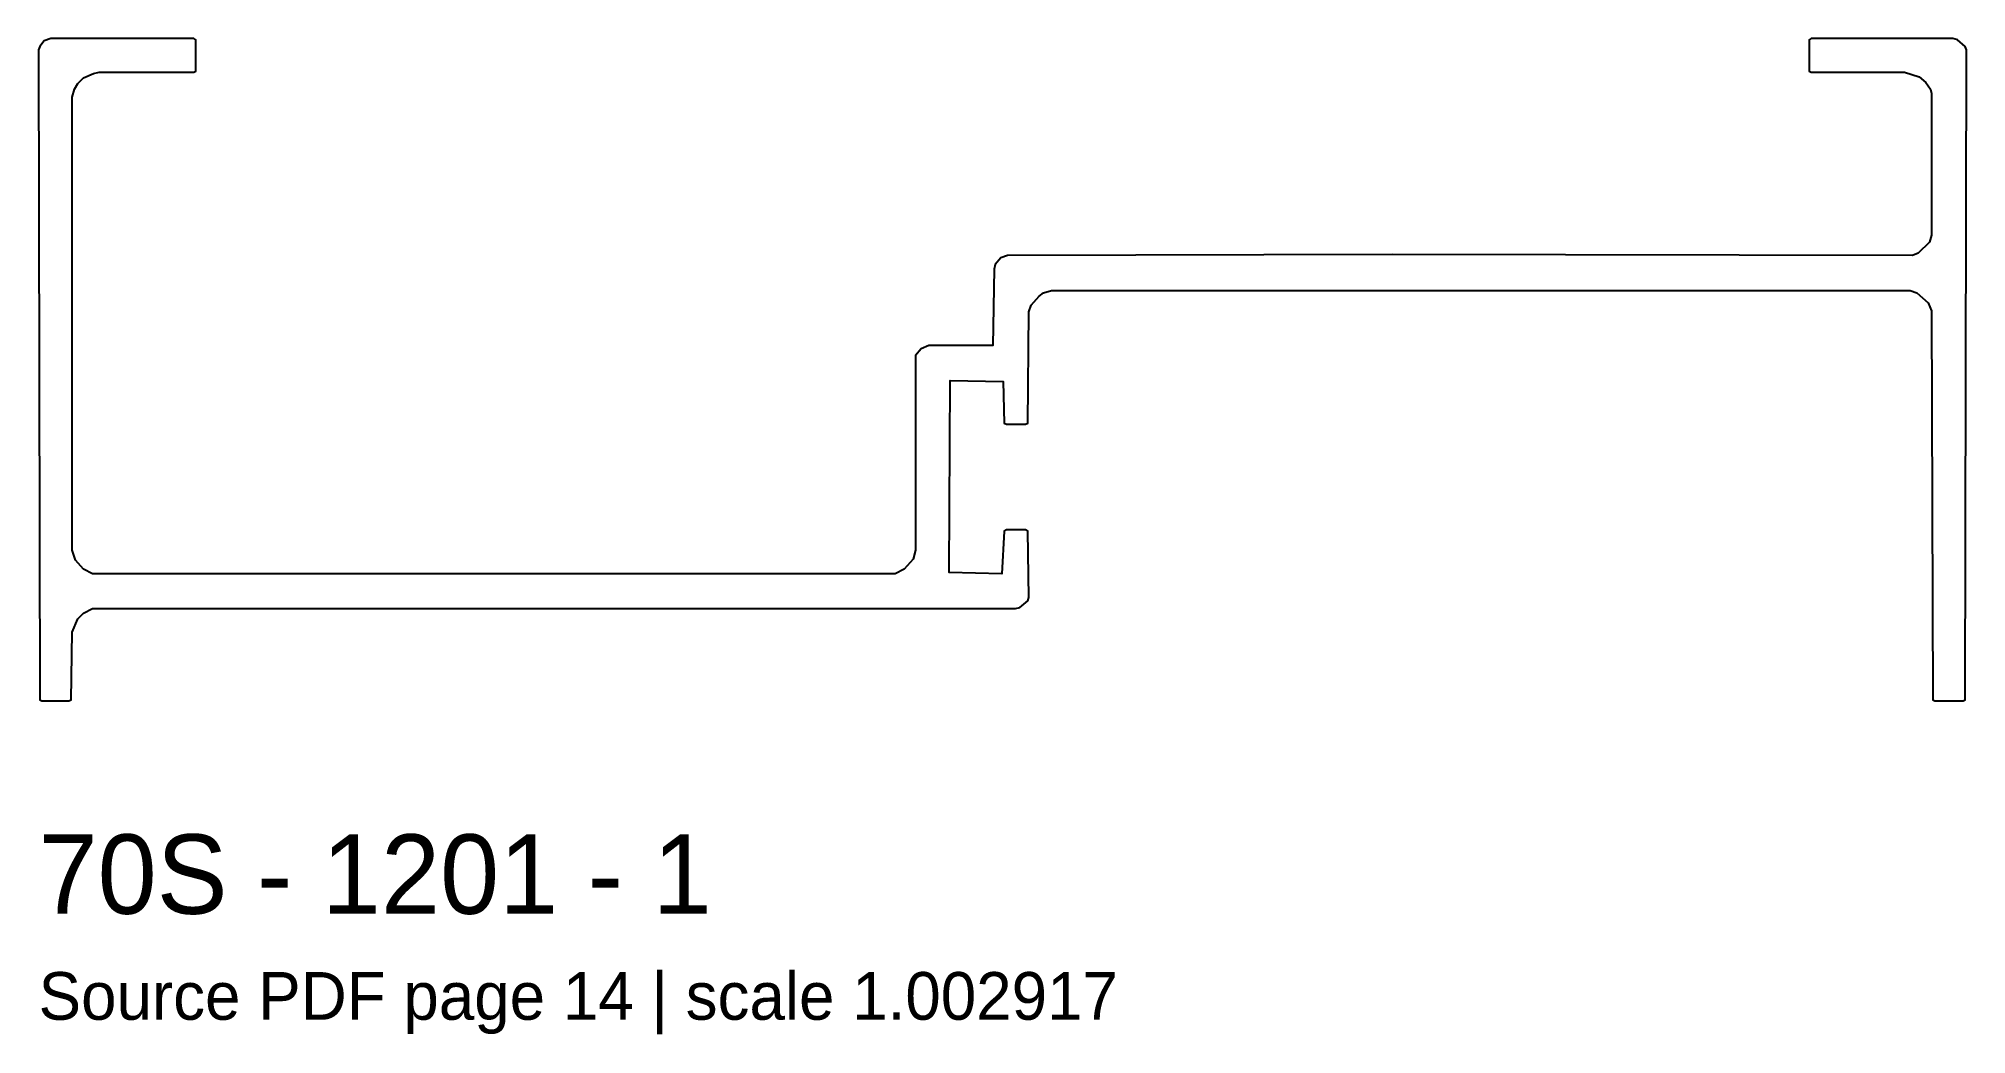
# Model space of a CAD drawing. Header units: millimetres. Extents: x 0 to 72.8, y -12.6 to 25.
import ezdxf

# ---------------------------------------------------------------- set-up
doc = ezdxf.new("R2010")
doc.units = ezdxf.units.MM
doc.layers.add('INFO', color=7, linetype='Continuous')
doc.layers.add('PROFILE', color=7, linetype='Continuous')

msp = doc.modelspace()

# ---------------------------------------------------------------- linework, layer by layer
at = {"layer": 'PROFILE'}
msp.add_lwpolyline([(0.042, 24.752), (0, 24.625), (0.042, 0.085), (0.127, 0.042), (1.146, 0.042), (1.231, 0.085), (1.274, 2.632), (1.486, 3.142), (1.698, 3.354), (2.038, 3.524), (36.895, 3.524), (37.065, 3.566), (37.362, 3.821), (37.404, 3.948), (37.362, 6.453), (37.277, 6.496), (36.555, 6.496), (36.47, 6.453), (36.386, 4.84), (34.39, 4.883), (34.432, 12.143), (36.428, 12.1), (36.47, 10.529), (36.555, 10.487), (37.277, 10.487), (37.362, 10.529), (37.404, 14.733), (37.489, 14.987), (37.787, 15.327), (37.956, 15.454), (38.254, 15.539), (70.691, 15.539), (70.945, 15.454), (71.37, 15.072), (71.497, 14.775), (71.54, 0.085), (71.625, 0.042), (72.686, 0.042), (72.771, 0.085), (72.813, 24.625), (72.771, 24.752), (72.474, 25.007), (72.304, 25.05), (66.954, 25.05), (66.87, 25.007), (66.87, 23.818), (66.954, 23.776), (70.478, 23.776), (71.03, 23.606), (71.285, 23.394), (71.455, 23.139), (71.497, 22.969), (71.497, 17.62), (71.412, 17.365), (70.988, 16.94), (70.776, 16.855), (51.118, 16.898), (36.598, 16.855), (36.343, 16.77), (36.131, 16.516), (36.088, 16.346), (36.046, 13.459), (33.626, 13.459), (33.329, 13.331), (33.116, 13.077), (33.116, 5.732), (33.031, 5.392), (32.692, 5.01), (32.352, 4.84), (2.038, 4.84), (1.698, 5.01), (1.401, 5.35), (1.274, 5.732), (1.274, 22.842), (1.359, 23.139), (1.486, 23.351), (1.698, 23.564), (2.08, 23.733), (2.293, 23.776), (5.859, 23.776), (5.944, 23.818), (5.944, 25.007), (5.859, 25.05), (0.467, 25.05), (0.212, 24.965)], close=True, dxfattribs=at)

# ---------------------------------------------------------------- texts
at = {"layer": 'INFO'}
for s, height, p in [('70S - 1201 - 1', 3, (0, -8)), ('Source PDF page 14 | scale 1.002917', 1.8, (0, -12))]:
    msp.add_text(s, height=height, dxfattribs=at).set_placement(p)

doc.saveas('drawing.dxf')
